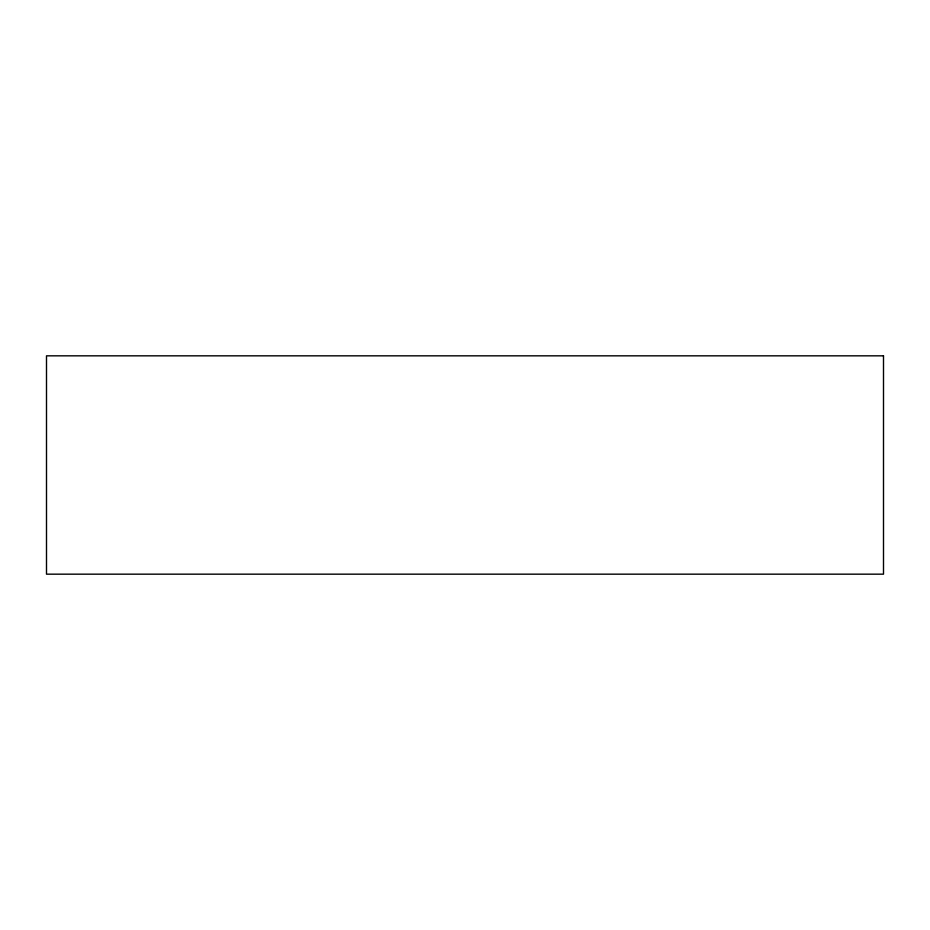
<?xml version="1.0" encoding="UTF-8"?>
<svg xmlns="http://www.w3.org/2000/svg" width="930" height="930" viewBox="0 0 930 930"><rect width="100%" height="100%" fill="white"/><g stroke="black" fill="none" stroke-linecap="round" stroke-linejoin="round"><path stroke-width="1.4" d="M883.5 355.83L46.5 355.83L46.5 574.17L883.5 574.17L883.5 355.83"/></g></svg>
